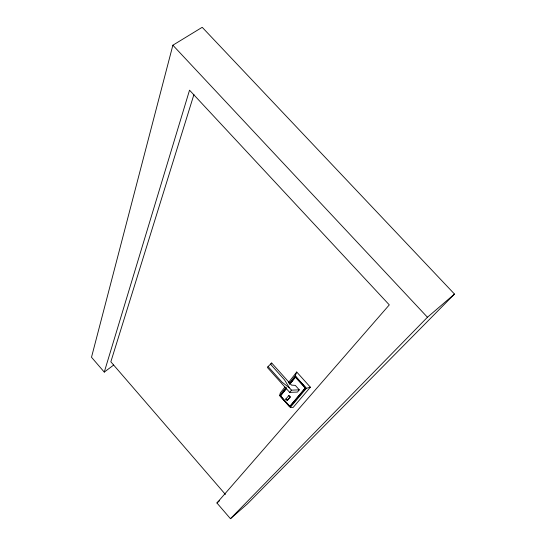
<?xml version="1.0" encoding="UTF-8"?>
<svg xmlns="http://www.w3.org/2000/svg" width="546" height="546" viewBox="0 0 546 546"><rect width="100%" height="100%" fill="white"/><g stroke="black" fill="none" stroke-linecap="round" stroke-linejoin="round"><path stroke-width="0.82" d="M288.513 382.487L296.731 372.017L310.374 387.189L293.175 407.398L290.295 407.384L279.716 395.516L280.296 392.963L284.916 387.066M104.272 372.092L189.537 90.179L389.298 304.88L216.926 502.982L230.46 518.7L247.331 503.951L454.497 294.062L202.211 27.3L172.87 45.209L91.503 357.261L104.272 372.092L113.677 365.049M193.932 94.533L110.845 361.8L225.437 494.458M288.998 383.736L295.195 375.88L296.731 372.017M268.079 366.557L267.417 367.499L289.673 392.383L297.44 392.069L299.29 389.844L295.29 385.387L291.503 385.114L271.703 363.015L268.079 366.557L282.029 382.152L289.448 387.885L291.475 390.151L299.29 389.844M270.864 364.202L271.703 363.015M279.716 395.516L285.906 387.66M280.275 395.775L290.103 406.688L280.275 395.775L286.609 387.783M289.694 383.858L295.509 376.522L305.821 388.001L290.049 406.736M289.858 406.361L289.53 406.64L280.207 396.184L286.452 388.295M289.571 384.35L295.645 376.788M286.268 388.65L280.207 396.184M290.431 383.415L295.7 376.74L295.297 377.115L305.125 388.056L305.46 387.776L289.53 406.64M289.673 392.383L291.475 390.151M285.838 399.099L288.923 395.434L290.254 396.922L287.373 400.395L285.838 399.099L287.373 400.395M287.155 400.573L290.254 396.922M289.919 406.483L305.569 387.837M290.295 407.384L306.367 388.322L310.374 387.189M230.46 518.7L427.45 317.246L454.497 294.062M216.926 502.982L219.437 500.825M305.821 388.001L295.509 376.522M172.87 45.209L427.45 317.246M295.195 375.88L306.367 388.322M270.393 364.073L284.391 379.702L289.448 387.885M288.704 395.618L290.035 397.106"/></g></svg>
